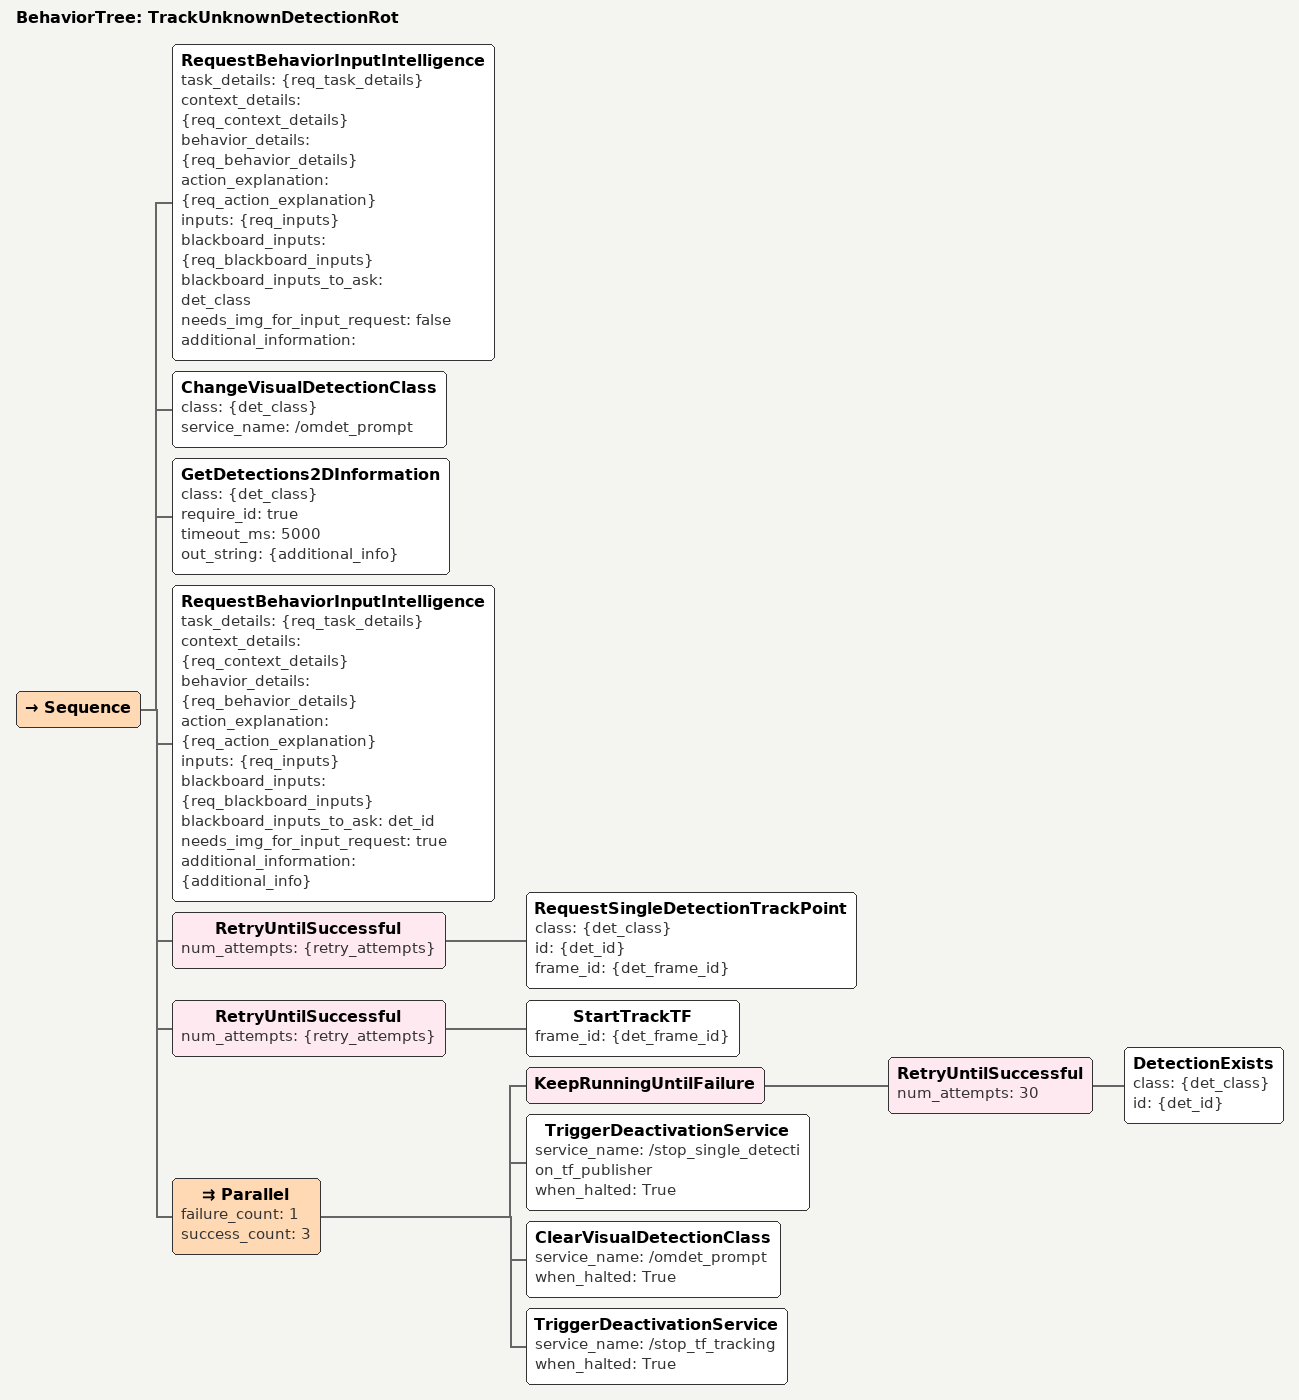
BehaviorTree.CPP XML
<?xml version="1.0" encoding="UTF-8"?>
<root BTCPP_format="4">
  <BehaviorTree ID="TrackUnknownDetectionRot">
    <Sequence>
      <RequestBehaviorInputIntelligence task_details="{req_task_details}"
                                        context_details="{req_context_details}"
                                        behavior_details="{req_behavior_details}"
                                        action_explanation="{req_action_explanation}"
                                        inputs="{req_inputs}"
                                        blackboard_inputs="{req_blackboard_inputs}"
                                        blackboard_inputs_to_ask="det_class"
                                        needs_img_for_input_request="false"
                                        additional_information=""/>
      <ChangeVisualDetectionClass class="{det_class}"
                                  service_name="/omdet_prompt"/>
      <GetDetections2DInformation class="{det_class}"
                                  require_id="true"
                                  timeout_ms="5000"
                                  out_string="{additional_info}"/>
      <RequestBehaviorInputIntelligence task_details="{req_task_details}"
                                        context_details="{req_context_details}"
                                        behavior_details="{req_behavior_details}"
                                        action_explanation="{req_action_explanation}"
                                        inputs="{req_inputs}"
                                        blackboard_inputs="{req_blackboard_inputs}"
                                        blackboard_inputs_to_ask="det_id"
                                        needs_img_for_input_request="true"
                                        additional_information="{additional_info}"/>
      <RetryUntilSuccessful num_attempts="{retry_attempts}">
        <RequestSingleDetectionTrackPoint class="{det_class}"
                                          id="{det_id}"
                                          frame_id="{det_frame_id}"/>
      </RetryUntilSuccessful>
      <RetryUntilSuccessful num_attempts="{retry_attempts}">
        <StartTrackTF frame_id="{det_frame_id}"/>
      </RetryUntilSuccessful>
      <Parallel failure_count="1"
                success_count="3">
        <KeepRunningUntilFailure>
          <RetryUntilSuccessful num_attempts="30">
            <DetectionExists class="{det_class}"
                             id="{det_id}"/>
          </RetryUntilSuccessful>
        </KeepRunningUntilFailure>
        <TriggerDeactivationService service_name="/stop_single_detection_tf_publisher"
                                    when_halted="True"/>
        <ClearVisualDetectionClass service_name="/omdet_prompt"
                                   when_halted="True"/>
        <TriggerDeactivationService service_name="/stop_tf_tracking"
                                    when_halted="True"/>
      </Parallel>
    </Sequence>
  </BehaviorTree>

</root>
